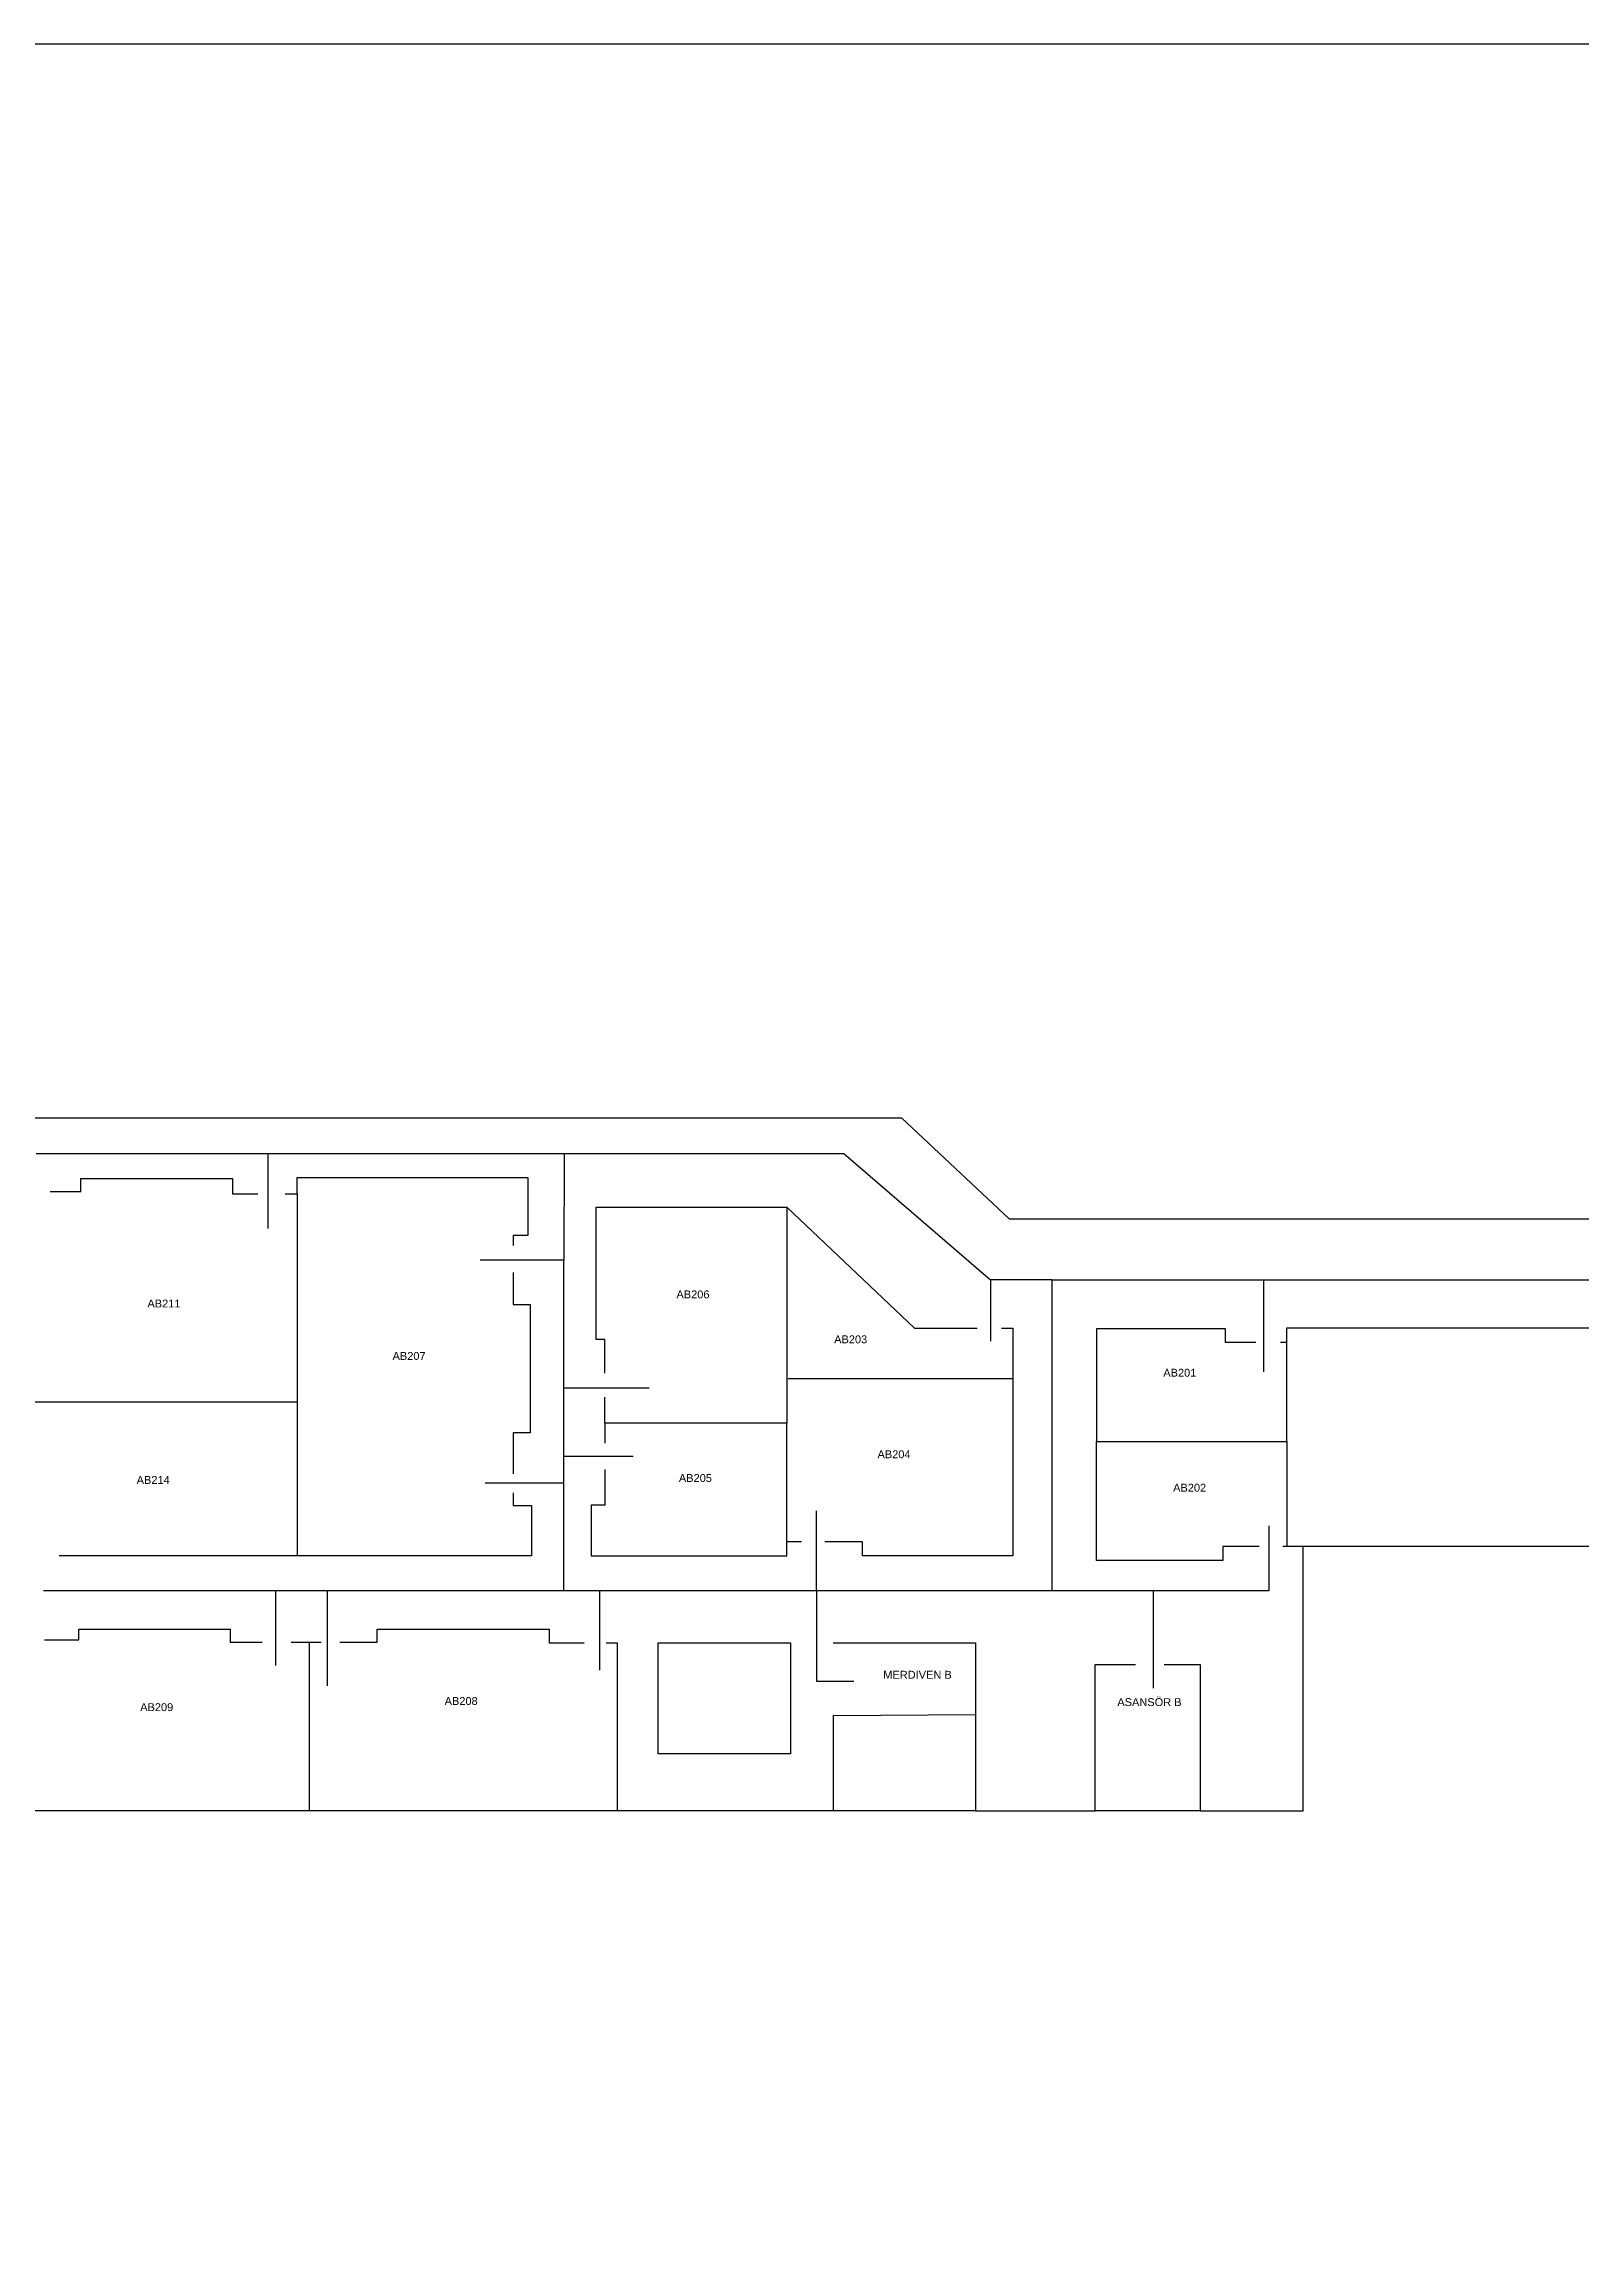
# Model space of a CAD drawing. Header units: metres. Extents: x 38812.6 to 38887.1, y 38457 to 38512.8.
# Drawn here: x 38830.35 to 38849.85, y 38484.91 to 38512.83 of the extents above; entities that cross this region are included whole.
import ezdxf

# ---------------------------------------------------------------- set-up
doc = ezdxf.new("R2010")
doc.units = ezdxf.units.M
doc.header["$MEASUREMENT"] = 0
for name, color, linetype in [('Paths', 70, 'Continuous'), ('Rooms', 10, 'Continuous'), ('Walls', 140, 'Continuous')]:
    doc.layers.add(name, color=color, linetype=linetype)
doc.styles.get("Standard").update_dxf_attribs({"font": 'arial.ttf', "height": 100})
picture_1 = doc.add_image_def('image1.jpg', size_in_pixel=(4032, 3024))

msp = doc.modelspace()

# ---------------------------------------------------------------- linework, layer by layer
at = {"layer": 'Paths'}
for points in [[(38830.252, 38498.747), (38833.189, 38498.747), (38833.189, 38497.795)], [(38833.189, 38498.747), (38836.95, 38498.747), (38836.949, 38497.393)], [(38836.95, 38498.747), (38840.501, 38498.747), (38842.364, 38497.142), (38842.364, 38496.367)], [(38836.949, 38495.775), (38836.949, 38497.393), (38835.888, 38497.393)], [(38843.146, 38493.201), (38843.146, 38497.142), (38842.364, 38497.142)], [(38843.146, 38497.142), (38845.829, 38497.142), (38845.829, 38495.975)], [(38845.829, 38497.142), (38851.943, 38497.142), (38853.916, 38497.142), (38853.916, 38496.054)], [(38836.949, 38494.907), (38836.949, 38495.775), (38838.03, 38495.775)], [(38836.949, 38494.564), (38836.949, 38494.907), (38837.826, 38494.907)], [(38836.949, 38493.201), (38836.949, 38494.564), (38835.95, 38494.564)], [(38840.154, 38493.201), (38840.154, 38494.211)], [(38844.427, 38493.201), (38845.898, 38493.201), (38845.898, 38494.02)], [(38830.343, 38493.201), (38833.287, 38493.201), (38833.287, 38492.25)], [(38833.287, 38493.201), (38833.946, 38493.201), (38833.946, 38491.99)], [(38833.946, 38493.201), (38836.949, 38493.201), (38837.401, 38493.201), (38837.401, 38492.19)], [(38837.401, 38493.201), (38837.904, 38493.201), (38840.154, 38493.201), (38840.154, 38492.052), (38840.63, 38492.052)], [(38840.154, 38493.201), (38844.427, 38493.201), (38844.427, 38491.961)]]:
    msp.add_lwpolyline(points, dxfattribs=at)
at = {"layer": 'Walls'}
for points in [[(38827.18, 38499.2), (38841.232, 38499.2), (38842.601, 38497.92), (38857.874, 38497.92), (38859.005, 38498.909), (38873.189, 38498.909)], [(38833.412, 38498.234), (38833.565, 38498.234), (38833.565, 38495.59), (38829.976, 38495.59)], [(38830.428, 38498.264), (38830.819, 38498.264), (38830.819, 38498.429), (38832.742, 38498.429), (38832.742, 38498.234), (38833.065, 38498.234)], [(38833.565, 38498.234), (38833.565, 38498.443), (38836.491, 38498.443), (38836.491, 38497.706), (38836.306, 38497.706), (38836.306, 38497.579)], [(38837.358, 38498.067), (38839.778, 38498.067), (38839.778, 38495.327), (38837.47, 38495.327), (38837.47, 38495.656)], [(38837.47, 38495.961), (38837.47, 38496.385), (38837.358, 38496.385), (38837.358, 38498.067)], [(38839.778, 38498.067), (38841.397, 38496.529), (38842.192, 38496.529)], [(38836.306, 38497.237), (38836.306, 38496.831), (38836.521, 38496.831), (38836.521, 38495.204), (38836.306, 38495.204), (38836.306, 38494.684)], [(38842.503, 38496.529), (38842.647, 38496.529), (38842.647, 38495.888), (38839.794, 38495.888)], [(38845.73, 38496.35), (38845.344, 38496.35), (38845.344, 38496.35), (38845.344, 38496.524), (38843.707, 38496.524), (38843.707, 38495.094)], [(38846.123, 38496.35), (38846.123, 38496.536), (38853.646, 38496.536), (38853.646, 38493.759), (38846.33, 38493.759)], [(38846.123, 38495.094), (38846.123, 38496.35), (38846.043, 38496.35)], [(38842.647, 38495.888), (38842.647, 38493.643), (38840.74, 38493.643), (38840.74, 38493.821), (38840.262, 38493.821)], [(38833.565, 38495.59), (38833.565, 38493.643), (38830.543, 38493.643)], [(38837.47, 38494.736), (38837.47, 38494.286), (38837.47, 38494.286), (38837.47, 38494.286), (38837.294, 38494.286), (38837.294, 38493.643), (38839.778, 38493.643), (38839.778, 38495.327)], [(38837.47, 38495.327), (38837.47, 38495.073)], [(38845.773, 38493.759), (38845.312, 38493.759), (38845.312, 38493.584), (38843.707, 38493.584), (38843.707, 38495.094), (38846.123, 38495.094), (38846.123, 38493.759)], [(38836.306, 38494.44), (38836.306, 38494.282), (38836.537, 38494.282), (38836.537, 38493.643), (38833.565, 38493.643)], [(38839.966, 38493.821), (38839.778, 38493.821)], [(38845.026, 38490.407), (38846.33, 38490.407), (38846.33, 38493.759), (38846.074, 38493.759)], [(38830.357, 38492.577), (38830.793, 38492.577), (38830.793, 38492.711), (38832.711, 38492.711), (38832.711, 38492.547), (38833.118, 38492.547)], [(38834.106, 38492.547), (38834.578, 38492.547), (38834.578, 38492.711), (38836.76, 38492.711), (38836.76, 38492.538), (38837.208, 38492.538)], [(38833.487, 38492.547), (38833.716, 38492.547), (38833.716, 38490.407), (38829.934, 38490.407)], [(38833.716, 38492.547), (38833.869, 38492.547)], [(38837.484, 38492.538), (38837.624, 38492.538), (38837.624, 38490.407), (38833.716, 38490.407)], [(38840.366, 38492.538), (38842.174, 38492.538), (38842.174, 38490.407), (38837.624, 38490.407)], [(38838.144, 38492.538), (38839.823, 38492.538), (38839.823, 38491.129), (38838.144, 38491.129), (38838.144, 38492.538)], [(38845.026, 38492.264), (38845.026, 38490.407), (38843.691, 38490.407), (38843.691, 38492.264), (38844.203, 38492.264)], [(38844.568, 38492.264), (38845.026, 38492.264)], [(38840.366, 38491.615), (38842.174, 38491.626)], [(38840.366, 38491.615), (38840.366, 38490.4)], [(38842.174, 38490.407), (38843.691, 38490.407)]]:
    msp.add_lwpolyline(points, dxfattribs=at)

# ---------------------------------------------------------------- texts
at = {"layer": 'Rooms', "char_height": 0.1, "attachment_point": 1}
for s, insert, width in [('AB211', (38831.663, 38496.893), 0.43332), ('AB206', (38838.377, 38497.009), 0.43332), ('AB207', (38834.774, 38496.228), 0.43332), ('AB203', (38840.379, 38496.439), 0.43332), ('AB201', (38844.556, 38496.015), 0.43332), ('AB204', (38840.929, 38494.98), 0.43332), ('AB214\\P', (38831.526, 38494.654), 0.25723), ('AB205', (38838.408, 38494.679), 0.43332), ('AB202', (38844.681, 38494.556), 0.43332), ('MERDIVEN B', (38841.002, 38492.182), 0.90217), ('AB209', (38831.571, 38491.771), 0.43332), ('AB208', (38835.435, 38491.849), 0.43332), ('ASANSÖR B', (38843.973, 38491.835), 0.85612)]:
    msp.add_mtext(s, dxfattribs=dict(at, insert=insert, width=width))
at = {"layer": 'Walls', "insert": (38835.627, 38499.014), "char_height": 0.0004, "attachment_point": 1}
msp.add_mtext_dynamic_manual_height_columns('A109', width=0.07454, gutter_width=0.002, heights=[0], dxfattribs=at)

# ---------------------------------------------------------------- pictures from other files: only their frames are drawn
at = {"layer": 'Walls'}
image = msp.add_image(picture_1, insert=(38812.619, 38456.989), size_in_units=(74.451, 55.839), dxfattribs=at)
image.dxf.flags = 7

doc.saveas('drawing.dxf')
